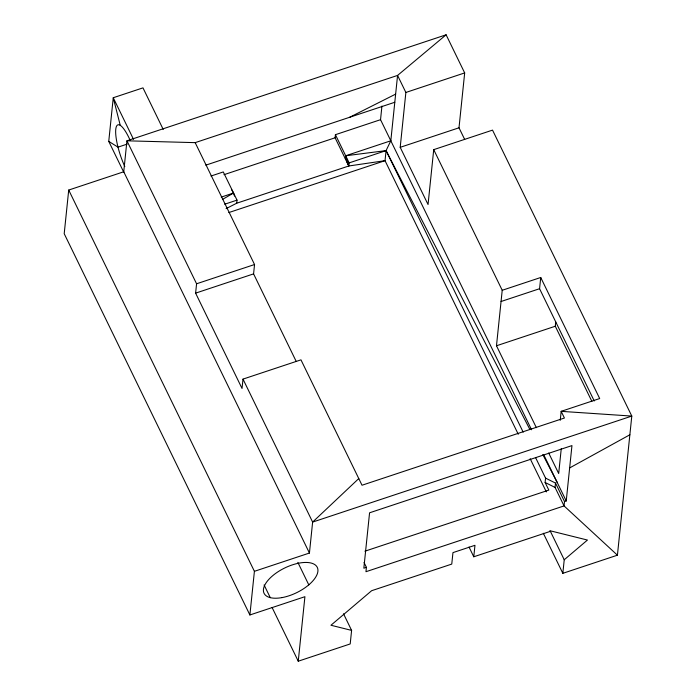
<?xml version="1.0" encoding="UTF-8"?>
<svg xmlns="http://www.w3.org/2000/svg" width="696" height="696" viewBox="0 0 696 696"><rect width="100%" height="100%" fill="white"/><g stroke="black" fill="none" stroke-linecap="round" stroke-linejoin="round"><path stroke-width="1.04" d="M464.676 139.426L459.003 127.794L464.676 72.923L446.11 34.8L126.942 140.809L123.74 171.773L68.713 190.051L64.206 233.699L249.89 614.968L304.918 596.69L298.253 661.2L350.201 643.948L351.602 630.393L343.519 613.794M123.818 172.33L108.75 141.384L113.257 97.736L142.976 87.87L163.229 129.447M536.364 427.675L496.483 345.773L502.216 290.284L540.731 277.495L599.691 398.547L561.167 411.345L564.421 418.018L362.024 485.234L300.968 359.849L243 379.111L242.034 388.455L195.611 293.138L196.576 283.785L126.942 140.809L195.176 142.645L397.573 75.42L446.11 34.8M226.078 208.643L236.692 203.223L237.014 200.126L223.285 171.947L210.984 176.036M296.209 361.424L253.579 273.885L254.545 264.532L195.176 142.645M249.89 614.968L254.405 571.32L68.713 190.051M346.312 159.871L346.469 158.323M543.315 533.24L562.829 573.321L617.422 555.19L631.794 416.077L492.533 130.117L433.721 149.649L428.049 204.52L400.2 147.326L405.864 92.464L397.573 75.42L390.813 140.783L345.686 155.774L345.364 158.871L347.26 160.872L347.095 162.42L348.626 165.344M236.692 203.223L348.827 165.979L349.148 162.881L335.42 134.693L380.538 119.686L381.939 106.062M254.405 571.32L309.433 553.042L312.626 522.087L243 379.111M364.043 562.481L366.409 567.344L365.957 571.712L564.056 505.914L617.422 555.19M562.829 573.321L564.23 559.767L587.45 540.053L551.258 531.048L473.776 556.783L474.968 545.307L452.957 552.615L451.765 564.091L371.647 590.704L330.948 625.252L351.602 630.393M594.253 400.983L539.574 288.718L540.731 277.495M591.852 401.322L555.286 326.241L555.73 321.926M364.904 551.197L548.831 490.106L545.116 482.485L545.568 478.117L535.572 457.585M560.245 420.323L561.167 411.345L631.794 416.077L312.626 522.087L358.779 478.561M555.512 483.076L564.508 501.546L564.056 505.914L555.06 487.435L555.512 483.076L545.568 478.117M561.254 448.668L558.688 473.506L548.709 453.026M564.508 501.546L566.231 500.972L571.955 445.588L369.567 512.804L363.843 568.197L366.409 567.344M518.268 434.26L385.027 160.68L348.827 165.979L335.098 137.782L335.42 134.693M390.813 140.783L386.071 150.614L385.027 160.68L228.845 212.558M347.713 162.359L347.26 160.872M222.398 199.474L233.551 193.018L231.437 189.425M569.65 467.93L629.863 434.782M205.833 165.152L349.67 117.267L395.632 94.125M127.22 144.089L117.998 147.152L108.75 141.384M405.864 92.464L464.676 72.923M349.67 117.267L394.789 102.269M223.99 174.687L335.098 137.782M221.241 197.107L233.551 193.018L234.491 196.081M224.704 204.215L237.014 200.126M349.148 162.881L386.071 150.614L529.865 429.441M400.2 147.326L459.003 127.794M196.576 283.785L254.545 264.532M195.611 293.138L253.579 273.885M501.05 301.507L539.574 288.718M496.483 345.773L555.286 326.241M545.116 482.485L555.06 487.435M542.802 454.523L557.235 482.502M433.721 149.649L502.216 290.284M380.538 119.686L531.561 429.78M543.924 455.167L566.231 500.972M523.192 432.173L386.071 150.614L345.686 155.774L348.827 165.979M530.161 458.681L546.343 491.907M549.971 530.474L564.23 559.767M347.173 161.646L348.043 163.429M469.026 547.021L473.776 556.783M133.51 139.322L113.257 97.736L120.251 125.332M123.74 171.773L309.433 553.042M297.845 562.377L308.798 584.866M264.089 584.953L270.283 597.655M272.066 607.434L298.253 661.2M124.81 166.553A29.606 7.256 71.6 0 1 115.962 127.994A29.606 7.256 71.6 0 1 130.117 140.227M282.08 597.594A29.606 13.711 -26 0 0 317.393 567.614A29.606 13.711 -26 0 0 272.536 575.836A29.606 13.711 -26 0 0 282.08 597.594"/></g></svg>
